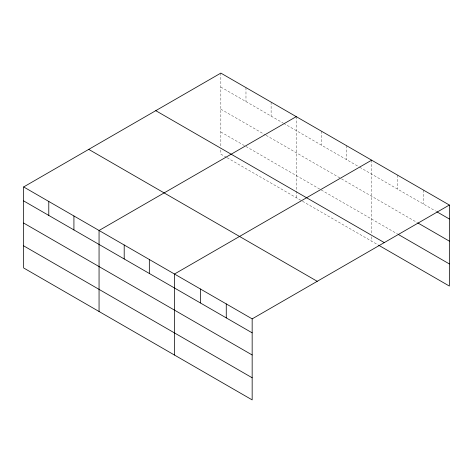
<?xml version="1.0" encoding="UTF-8"?>
<svg xmlns="http://www.w3.org/2000/svg" width="473" height="473" viewBox="0 0 473 473"><rect width="100%" height="100%" fill="white"/><g stroke="black" fill="none" stroke-linecap="round" stroke-linejoin="round"><path stroke-width="0.35" stroke-dasharray="2.37 1.77" d="M220.838 87.067L283.049 122.986M283.676 123.352L359.09 166.886M359.716 167.253L435.456 210.976M220.838 109.198L265.454 134.959M266.08 135.319L340.862 178.492M341.494 178.859L417.133 222.529M220.838 131.997L245.345 146.145M245.972 146.506L397.551 234.023M226.49 157.385L220.838 154.121L220.838 148.22M227.123 157.751L301.904 200.924M302.531 201.285L377.974 244.843M423.453 190.081L423.453 204.046M397.551 175.128L397.551 189.099M371.654 160.176L371.654 233.822M371.654 236.772L371.654 241.195M346.52 145.666L346.52 159.632M321.38 131.151L321.38 145.122M296.246 116.642L296.246 197.661M271.112 102.127L271.112 116.092M245.972 87.617L245.972 101.583M220.838 73.102L220.838 147.481"/><path stroke-width="0.71" d="M252.162 354.975L252.162 318.879L23.65 186.947L23.65 267.966L252.162 399.898L252.162 354.975L23.65 223.043M378.601 245.209L449.35 286.053L449.35 205.034L220.838 73.102L23.65 186.947M296.246 116.642L99.058 230.481L99.058 311.506M371.654 160.176L174.472 274.021L174.472 355.04M252.162 318.879L449.35 205.034M436.715 211.709L449.35 218.999M417.765 222.895L449.35 241.129M398.183 234.389L449.35 263.928M155.765 110.67L384.277 242.602M88.723 149.379L317.235 281.311M23.65 200.913L252.162 332.844M23.65 245.842L252.162 377.773M226.265 303.926L226.265 317.891M200.369 288.973L200.369 302.939M149.332 259.511L149.332 273.477M124.198 244.996L124.198 258.962M73.924 215.972L73.924 229.937M48.784 201.457L48.784 215.428"/></g></svg>
